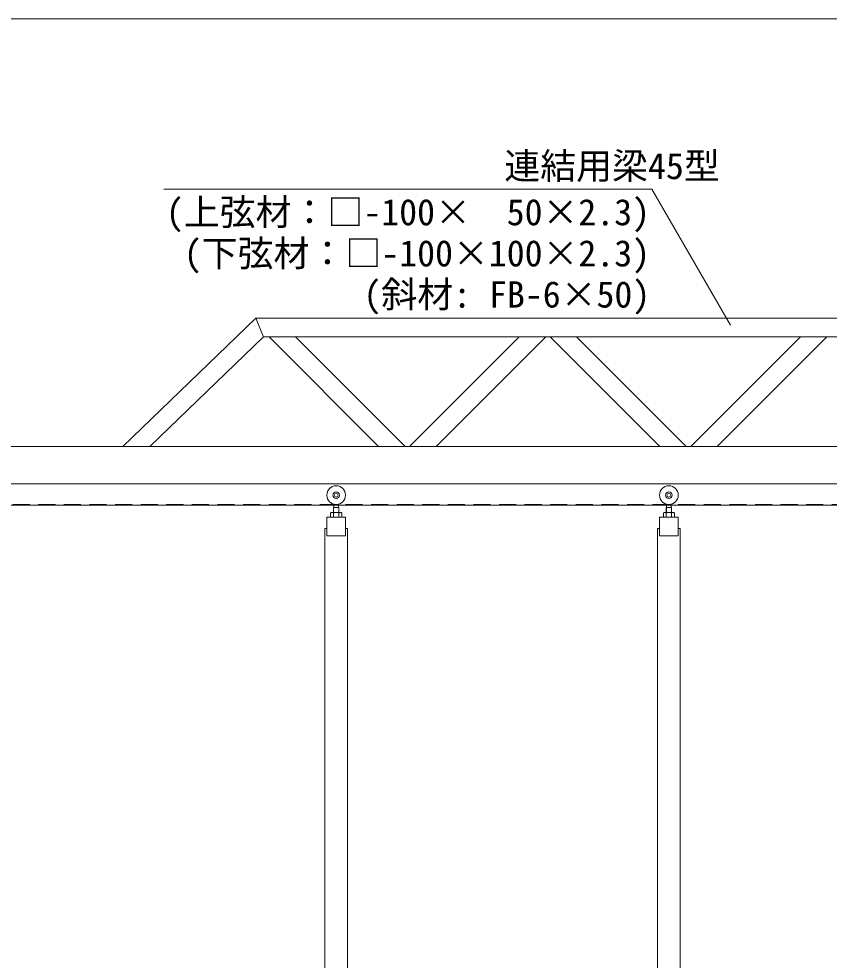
# Model space of a CAD drawing. Units: millimetres, scale not verified. Extents: x 54697 to 74822, y -14438 to 14438.
# Drawn here: x 57408 to 59573, y 6851 to 9368 of the extents above; entities that cross this region are included whole.
import ezdxf
from ezdxf.enums import TextEntityAlignment as Align

# ---------------------------------------------------------------- set-up
doc = ezdxf.new("R2010")
doc.units = ezdxf.units.MM
doc.header["$LTSCALE"] = 38
doc.linetypes.add('DASHED1', pattern=[1.8, 1.2, -0.6])
for name, color, linetype, lineweight in [('0-6_ﾎﾞﾙﾄ類', 2, 'Continuous', 18), ('0-B_寸法', 3, 'Continuous', 18), ('1-0_中央走行棒', 7, 'Continuous', 18), ('1-5_吊車', 4, 'DASHED1', 9), ('1-9_文字', 7, 'Continuous', 18), ('1-B_連結用梁45', 7, 'Continuous', 18)]:
    doc.layers.add(name, color=color, linetype=linetype, lineweight=lineweight)
doc.styles.add('ＭＳ ゴシック', font='')
doc.styles.get('ＭＳ ゴシック').set_extended_font_data('MS Gothic')

msp = doc.modelspace()

# ---------------------------------------------------------------- linework, layer by layer
at = {"layer": '0-6_ﾎﾞﾙﾄ類'}
for p, q in [((58244.76, 8048.07), (58267.02, 8048.07)), ((58244.76, 8048.07), (58248.39, 8048.07)), ((58248.39, 8046.06), (58248.39, 8035.05)), ((58263.39, 8048.07), (58267.02, 8048.07)), ((58263.39, 8046.06), (58263.39, 8035.05)), ((59133.78, 8048.07), (59156.01, 8048.07)), ((59133.78, 8048.07), (59137.41, 8048.07)), ((59137.41, 8046.06), (59137.41, 8035.05)), ((59152.41, 8048.07), (59156.01, 8048.07)), ((59152.41, 8046.06), (59152.41, 8035.05))]:
    msp.add_line(p, q, dxfattribs=at)
for points in [[(58270.65, 8046.06), (58270.65, 8035.05), (58241.16, 8035.05), (58241.16, 8046.06)], [(59159.64, 8046.06), (59159.64, 8035.05), (59130.15, 8035.05), (59130.15, 8046.06)]]:
    msp.add_lwpolyline(points, dxfattribs=at)
for centre, radius, start, end in [((58244.76, 8043.78), 4.29, 32.227, 147.773), ((58255.89, 8033.01), 15.06, 60.137, 119.863), ((58267.02, 8043.78), 4.29, 32.227, 147.773), ((59133.78, 8043.78), 4.29, 32.227, 147.773), ((59144.91, 8033.01), 15.06, 60.137, 119.863), ((59156.01, 8043.78), 4.29, 32.227, 147.773)]:
    msp.add_arc(centre, radius, start, end, dxfattribs=at)
at = {"layer": '0-B_寸法'}
msp.add_line((56502.39, 9367.5), (66292.41, 9367.5), dxfattribs=at)
at = {"layer": '1-0_中央走行棒'}
for points in [[(58230.9, 7985.07), (58280.91, 7985.07), (58280.91, 8035.05), (58230.9, 8035.05)], [(59119.89, 7985.07), (59169.9, 7985.07), (59169.9, 8035.05), (59119.89, 8035.05)]]:
    msp.add_lwpolyline(points, close=True, dxfattribs=at)
for points in [[(58230.9, 8005.05), (58225.89, 8005.05), (58225.89, 6673.05)], [(58285.89, 6673.05), (58285.89, 8005.05), (58280.91, 8005.05)], [(59119.89, 8005.05), (59114.91, 8005.05), (59114.91, 6673.05)], [(59174.91, 6673.05), (59174.91, 8005.05), (59169.9, 8005.05)]]:
    msp.add_lwpolyline(points, dxfattribs=at)
at = {"layer": '1-5_吊車', "color": 7, "linetype": 'Continuous', "lineweight": 18}
for p, q in [((58249.2, 8048.07), (58249.2, 8061.09)), ((58249.65, 8061.09), (58249.65, 8069.88)), ((58262.16, 8061.09), (58262.16, 8069.88)), ((58262.61, 8048.07), (58262.61, 8061.09)), ((59138.19, 8048.07), (59138.19, 8061.09)), ((59138.64, 8061.09), (59138.64, 8069.88)), ((59151.15, 8061.09), (59151.15, 8069.88)), ((59151.6, 8048.07), (59151.6, 8061.09)), ((58247.97, 8048.07), (58247.97, 8048.1)), ((58263.84, 8048.07), (58263.84, 8048.1)), ((59136.96, 8048.07), (59136.96, 8048.1)), ((59152.83, 8048.07), (59152.83, 8048.1))]:
    msp.add_line(p, q, dxfattribs=at)
for points in [[(58247.97, 8048.1), (58248.9, 8048.1), (58248.9, 8061.09), (58255.89, 8061.09)], [(58263.84, 8048.1), (58262.91, 8048.1), (58262.91, 8061.09), (58255.89, 8061.09)], [(59136.96, 8048.1), (59137.89, 8048.1), (59137.89, 8061.09), (59144.91, 8061.09)], [(59152.83, 8048.1), (59151.9, 8048.1), (59151.9, 8061.09), (59144.91, 8061.09)]]:
    msp.add_lwpolyline(points, dxfattribs=at)
for centre, radius in [((58255.89, 8094.09), 24.99), ((59144.91, 8094.09), 24.99), ((58255.89, 8094.09), 9), ((58255.89, 8094.09), 5.01), ((59144.91, 8094.09), 9), ((59144.91, 8094.09), 5.01)]:
    msp.add_circle(centre, radius, dxfattribs=at)
at = {"layer": '1-9_文字'}
for p, q in [((57795.48, 8912.49), (59074.47, 8912.49)), ((59099.4, 8912.49), (59074.47, 8912.49)), ((59309.64, 8548.35), (59099.4, 8912.49))]:
    msp.add_line(p, q, dxfattribs=at)
at = {"layer": '1-B_連結用梁45'}
for p, q in [((58041.39, 8567.49), (57686.22, 8224.5)), ((58041.39, 8567.49), (58061.61, 8517.51)), ((58041.39, 8567.49), (60941.4, 8567.49)), ((58061.61, 8517.51), (57758.19, 8224.5)), ((60891.39, 8517.51), (58061.61, 8517.51)), ((58147.14, 8517.51), (58076.43, 8517.51)), ((58369.44, 8224.5), (58076.43, 8517.51)), ((58440.15, 8224.5), (58147.14, 8517.51)), ((58452.15, 8224.5), (58745.13, 8517.51)), ((58522.86, 8224.5), (58815.84, 8517.51)), ((58745.13, 8517.51), (58815.84, 8517.51)), ((58898.55, 8517.51), (58827.84, 8517.51)), ((59120.85, 8224.5), (58827.84, 8517.51)), ((59191.56, 8224.5), (58898.55, 8517.51)), ((59203.56, 8224.5), (59496.57, 8517.51)), ((59274.27, 8224.5), (59567.28, 8517.51)), ((59496.57, 8517.51), (59567.28, 8517.51)), ((56347.41, 8224.5), (60930.09, 8224.5)), ((58440.15, 8224.5), (58369.44, 8224.5)), ((58452.15, 8224.5), (58522.86, 8224.5)), ((59191.56, 8224.5), (59120.85, 8224.5)), ((59203.56, 8224.5), (59274.27, 8224.5))]:
    msp.add_line(p, q, dxfattribs=at)
at = {"layer": '1-B_連結用梁45', "color": 4, "linetype": 'DASHED1', "lineweight": 9}
msp.add_line((56502.39, 8069.1), (60947.4, 8069.1), dxfattribs=at)
at = {"layer": '1-B_連結用梁45'}
for points in [[(60941.4, 8224.5), (60941.4, 8124.51), (56747.4, 8124.51)], [(57347.4, 8124.51), (60947.4, 8124.51), (60947.4, 8067.51), (57347.4, 8067.51), (57347.4, 8070.51)]]:
    msp.add_lwpolyline(points, dxfattribs=at)

# ---------------------------------------------------------------- texts
at = {"layer": '1-9_文字', "style": 'ＭＳ ゴシック'}
for s, p in [('                   連結用梁45型', (57795.48, 8917.89)), ('(上弦材：□-100×  50×2.3)', (57800.7, 8794.41)), ('(下弦材：□-100×100×2.3)', (57848.7, 8684.43)), ('(斜材: FB-6×50)', (58328.7, 8574.42))]:
    msp.add_text(s, height=70.38, dxfattribs=at).set_placement(p, align=Align.BOTTOM_LEFT)

doc.saveas('drawing.dxf')
